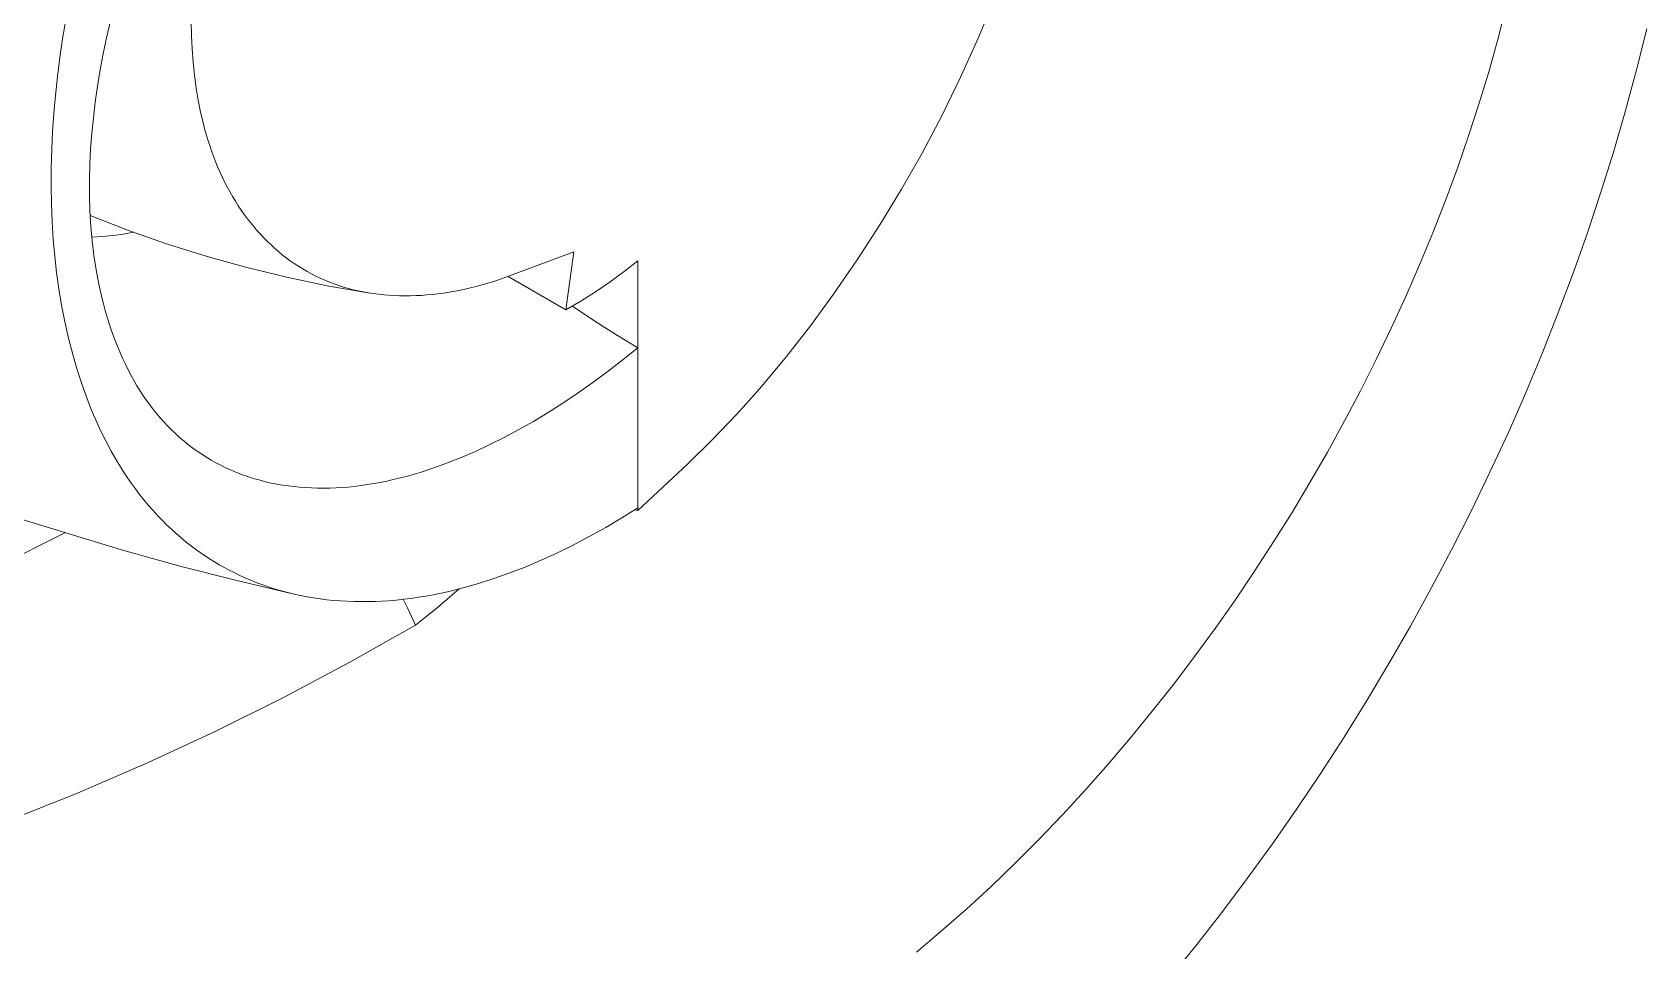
# Model space of a CAD drawing. Header units: millimetres. Extents: x -209 to 4251, y 50 to 3279.
# Drawn here: x 3625.26 to 3668.69, y 995.94 to 1020.63 of the extents above; entities that cross this region are included whole.
import ezdxf

# ---------------------------------------------------------------- set-up
doc = ezdxf.new("R2010")
doc.units = ezdxf.units.MM
doc.layers.add('ZANO_R', color=7, linetype='Continuous', lineweight=0)

msp = doc.modelspace()

# ---------------------------------------------------------------- linework, layer by layer
at = {"layer": 'ZANO_R'}
for p, q in [((3651.151, 1021.552), (3650.712, 1020.487)), ((3626.077, 1020.454), (3626.16, 1020.96)), ((3627.372, 1020.974), (3627.259, 1020.479)), ((3664.691, 1020.47), (3664.918, 1021.343)), ((3629.543, 1020.543), (3629.537, 1020.914)), ((3629.56, 1020.179), (3629.543, 1020.543)), ((3650.712, 1020.487), (3650.239, 1019.435)), ((3668.687, 1020.718), (3668.414, 1019.622)), ((3626.003, 1019.946), (3626.077, 1020.454)), ((3627.259, 1020.479), (3627.17, 1020.048)), ((3629.586, 1019.822), (3629.56, 1020.179)), ((3664.445, 1019.595), (3664.691, 1020.47)), ((3625.938, 1019.437), (3626.003, 1019.946)), ((3627.17, 1020.048), (3627.089, 1019.615)), ((3629.623, 1019.472), (3629.586, 1019.822)), ((3668.414, 1019.622), (3668.118, 1018.525)), ((3625.883, 1018.928), (3625.938, 1019.437)), ((3627.089, 1019.615), (3627.017, 1019.181)), ((3629.669, 1019.129), (3629.623, 1019.472)), ((3650.239, 1019.435), (3649.734, 1018.399)), ((3664.18, 1018.719), (3664.445, 1019.595)), ((3625.841, 1018.444), (3625.883, 1018.928)), ((3627.017, 1019.181), (3626.955, 1018.745)), ((3629.725, 1018.798), (3629.669, 1019.129)), ((3629.79, 1018.476), (3629.725, 1018.798)), ((3625.807, 1017.96), (3625.841, 1018.444)), ((3626.904, 1018.33), (3626.863, 1017.914)), ((3626.955, 1018.745), (3626.904, 1018.33)), ((3629.864, 1018.162), (3629.79, 1018.476)), ((3649.734, 1018.399), (3649.196, 1017.38)), ((3663.896, 1017.845), (3664.18, 1018.719)), ((3668.118, 1018.525), (3667.798, 1017.428)), ((3625.784, 1017.475), (3625.807, 1017.96)), ((3626.863, 1017.914), (3626.831, 1017.497)), ((3629.905, 1018.008), (3629.864, 1018.162)), ((3629.948, 1017.856), (3629.905, 1018.008)), ((3625.77, 1016.989), (3625.784, 1017.475)), ((3626.831, 1017.497), (3626.81, 1017.079)), ((3629.994, 1017.706), (3629.948, 1017.856)), ((3630.042, 1017.559), (3629.994, 1017.706)), ((3630.092, 1017.414), (3630.042, 1017.559)), ((3663.594, 1016.973), (3663.896, 1017.845)), ((3626.81, 1017.079), (3626.799, 1016.661)), ((3630.145, 1017.271), (3630.092, 1017.414)), ((3630.2, 1017.13), (3630.145, 1017.271)), ((3630.257, 1016.992), (3630.2, 1017.13)), ((3649.196, 1017.38), (3648.643, 1016.406)), ((3667.798, 1017.428), (3667.457, 1016.332)), ((3625.768, 1016.504), (3625.77, 1016.989)), ((3626.799, 1016.661), (3626.8, 1016.243)), ((3630.317, 1016.856), (3630.257, 1016.992)), ((3630.379, 1016.722), (3630.317, 1016.856)), ((3630.444, 1016.589), (3630.379, 1016.722)), ((3630.511, 1016.459), (3630.444, 1016.589)), ((3663.273, 1016.103), (3663.594, 1016.973)), ((3625.776, 1016.019), (3625.768, 1016.504)), ((3626.8, 1016.243), (3626.813, 1015.825)), ((3630.581, 1016.332), (3630.511, 1016.459)), ((3630.653, 1016.206), (3630.581, 1016.332)), ((3630.727, 1016.084), (3630.653, 1016.206)), ((3648.643, 1016.406), (3648.062, 1015.447)), ((3667.457, 1016.332), (3667.093, 1015.239)), ((3625.796, 1015.534), (3625.776, 1016.019)), ((3626.813, 1015.825), (3626.838, 1015.408)), ((3630.803, 1015.964), (3630.727, 1016.084)), ((3630.882, 1015.846), (3630.803, 1015.964)), ((3630.963, 1015.732), (3630.882, 1015.846)), ((3631.045, 1015.62), (3630.963, 1015.732)), ((3662.934, 1015.238), (3663.273, 1016.103)), ((3625.827, 1015.05), (3625.796, 1015.534)), ((3627.854, 1015.299), (3626.819, 1015.699)), ((3626.838, 1015.408), (3626.873, 1015.017)), ((3628.902, 1014.932), (3627.854, 1015.299)), ((3631.13, 1015.51), (3631.045, 1015.62)), ((3631.217, 1015.403), (3631.13, 1015.51)), ((3631.306, 1015.299), (3631.217, 1015.403)), ((3631.398, 1015.198), (3631.306, 1015.299)), ((3648.062, 1015.447), (3647.452, 1014.507)), ((3625.867, 1014.608), (3625.827, 1015.05)), ((3626.862, 1015.117), (3627.145, 1015.137)), ((3626.873, 1015.017), (3626.92, 1014.628)), ((3627.145, 1015.137), (3627.426, 1015.166)), ((3627.426, 1015.166), (3627.707, 1015.204)), ((3627.707, 1015.204), (3627.985, 1015.252)), ((3629.962, 1014.6), (3628.902, 1014.932)), ((3631.491, 1015.1), (3631.398, 1015.198)), ((3631.586, 1015.004), (3631.491, 1015.1)), ((3631.683, 1014.911), (3631.586, 1015.004)), ((3631.781, 1014.821), (3631.683, 1014.911)), ((3662.579, 1014.378), (3662.934, 1015.238)), ((3667.093, 1015.239), (3666.707, 1014.15)), ((3625.917, 1014.166), (3625.867, 1014.608)), ((3626.92, 1014.628), (3626.979, 1014.24)), ((3631.032, 1014.303), (3629.962, 1014.6)), ((3631.881, 1014.734), (3631.781, 1014.821)), ((3631.985, 1014.649), (3631.881, 1014.734)), ((3632.09, 1014.567), (3631.985, 1014.649)), ((3632.198, 1014.488), (3632.09, 1014.567)), ((3632.308, 1014.412), (3632.198, 1014.488)), ((3632.42, 1014.338), (3632.308, 1014.412)), ((3639.827, 1014.729), (3638.173, 1014.103)), ((3639.612, 1013.163), (3639.827, 1014.729)), ((3641.551, 1014.483), (3641.181, 1014.194)), ((3641.551, 1012.149), (3641.551, 1014.483)), ((3647.452, 1014.507), (3646.815, 1013.585)), ((3625.978, 1013.727), (3625.917, 1014.166)), ((3626.979, 1014.24), (3627.052, 1013.855)), ((3632.111, 1014.041), (3631.032, 1014.303)), ((3633.197, 1013.815), (3632.111, 1014.041)), ((3632.535, 1014.268), (3632.42, 1014.338)), ((3632.651, 1014.2), (3632.535, 1014.268)), ((3632.768, 1014.136), (3632.651, 1014.2)), ((3632.888, 1014.075), (3632.768, 1014.136)), ((3633.009, 1014.018), (3632.888, 1014.075)), ((3633.131, 1013.963), (3633.009, 1014.018)), ((3637.859, 1013.99), (3637.702, 1013.938)), ((3638.173, 1014.103), (3637.859, 1013.99)), ((3639.612, 1013.163), (3638.058, 1014.06)), ((3641.181, 1014.194), (3640.802, 1013.917)), ((3662.206, 1013.522), (3662.579, 1014.378)), ((3666.707, 1014.15), (3666.3, 1013.066)), ((3626.051, 1013.288), (3625.978, 1013.727)), ((3627.052, 1013.855), (3627.131, 1013.5)), ((3633.254, 1013.912), (3633.131, 1013.963)), ((3634.291, 1013.625), (3633.197, 1013.815)), ((3633.379, 1013.865), (3633.254, 1013.912)), ((3633.504, 1013.821), (3633.379, 1013.865)), ((3633.633, 1013.78), (3633.504, 1013.821)), ((3633.763, 1013.742), (3633.633, 1013.78)), ((3633.894, 1013.708), (3633.763, 1013.742)), ((3634.027, 1013.677), (3633.894, 1013.708)), ((3634.162, 1013.649), (3634.027, 1013.677)), ((3634.298, 1013.624), (3634.162, 1013.649)), ((3634.436, 1013.603), (3634.298, 1013.624)), ((3634.574, 1013.584), (3634.436, 1013.603)), ((3634.715, 1013.569), (3634.574, 1013.584)), ((3634.856, 1013.558), (3634.715, 1013.569)), ((3634.998, 1013.549), (3634.856, 1013.558)), ((3635.142, 1013.544), (3634.998, 1013.549)), ((3635.287, 1013.542), (3635.142, 1013.544)), ((3635.433, 1013.543), (3635.287, 1013.542)), ((3635.58, 1013.548), (3635.433, 1013.543)), ((3635.729, 1013.555), (3635.58, 1013.548)), ((3635.876, 1013.566), (3635.729, 1013.555)), ((3636.024, 1013.58), (3635.876, 1013.566)), ((3636.173, 1013.597), (3636.024, 1013.58)), ((3636.322, 1013.617), (3636.173, 1013.597)), ((3636.473, 1013.64), (3636.322, 1013.617)), ((3636.624, 1013.666), (3636.473, 1013.64)), ((3636.776, 1013.695), (3636.624, 1013.666)), ((3636.929, 1013.728), (3636.776, 1013.695)), ((3637.082, 1013.764), (3636.929, 1013.728)), ((3637.237, 1013.802), (3637.082, 1013.764)), ((3637.391, 1013.845), (3637.237, 1013.802)), ((3637.547, 1013.89), (3637.391, 1013.845)), ((3637.702, 1013.938), (3637.547, 1013.89)), ((3640.413, 1013.653), (3640.017, 1013.401)), ((3640.802, 1013.917), (3640.413, 1013.653)), ((3646.815, 1013.585), (3646.191, 1012.735)), ((3626.137, 1012.844), (3626.051, 1013.288)), ((3627.131, 1013.5), (3627.176, 1013.324)), ((3627.176, 1013.324), (3627.223, 1013.149)), ((3627.223, 1013.149), (3627.274, 1012.974)), ((3640.017, 1013.401), (3639.612, 1013.163)), ((3639.788, 1013.264), (3640.366, 1012.877)), ((3661.816, 1012.673), (3662.206, 1013.522)), ((3626.237, 1012.401), (3626.137, 1012.844)), ((3627.274, 1012.974), (3627.328, 1012.801)), ((3627.328, 1012.801), (3627.385, 1012.629)), ((3640.366, 1012.877), (3640.954, 1012.505)), ((3646.191, 1012.735), (3645.548, 1011.911)), ((3661.41, 1011.829), (3661.816, 1012.673)), ((3666.3, 1013.066), (3665.872, 1011.989)), ((3626.35, 1011.963), (3626.237, 1012.401)), ((3627.385, 1012.629), (3627.446, 1012.457)), ((3627.446, 1012.457), (3627.505, 1012.3)), ((3627.505, 1012.3), (3627.568, 1012.144)), ((3640.954, 1012.505), (3641.551, 1012.149)), ((3626.477, 1011.528), (3626.35, 1011.963)), ((3627.568, 1012.144), (3627.634, 1011.989)), ((3627.634, 1011.989), (3627.702, 1011.835)), ((3627.702, 1011.835), (3627.775, 1011.684)), ((3640.75, 1011.518), (3641.154, 1011.829)), ((3641.154, 1011.829), (3641.551, 1012.149)), ((3641.551, 1007.849), (3641.551, 1012.149)), ((3645.548, 1011.911), (3644.885, 1011.116)), ((3660.988, 1010.993), (3661.41, 1011.829)), ((3665.872, 1011.989), (3665.424, 1010.918)), ((3626.608, 1011.127), (3626.477, 1011.528)), ((3627.775, 1011.684), (3627.85, 1011.533)), ((3627.85, 1011.533), (3627.929, 1011.385)), ((3627.929, 1011.385), (3628.012, 1011.238)), ((3640.339, 1011.215), (3640.75, 1011.518)), ((3626.752, 1010.731), (3626.608, 1011.127)), ((3628.012, 1011.238), (3628.078, 1011.125)), ((3628.078, 1011.125), (3628.147, 1011.013)), ((3628.147, 1011.013), (3628.219, 1010.903)), ((3639.922, 1010.921), (3640.339, 1011.215)), ((3644.885, 1011.116), (3644.547, 1010.732)), ((3660.55, 1010.163), (3660.988, 1010.993)), ((3626.829, 1010.535), (3626.752, 1010.731)), ((3626.91, 1010.341), (3626.829, 1010.535)), ((3628.219, 1010.903), (3628.292, 1010.794)), ((3628.292, 1010.794), (3628.368, 1010.687)), ((3628.368, 1010.687), (3628.446, 1010.581)), ((3628.446, 1010.581), (3628.526, 1010.478)), ((3639.139, 1010.41), (3639.534, 1010.661)), ((3639.534, 1010.661), (3639.922, 1010.921)), ((3644.547, 1010.732), (3644.205, 1010.357)), ((3665.424, 1010.918), (3664.956, 1009.854)), ((3626.994, 1010.148), (3626.91, 1010.341)), ((3627.083, 1009.957), (3626.994, 1010.148)), ((3628.526, 1010.478), (3628.608, 1010.375)), ((3628.608, 1010.375), (3628.705, 1010.261)), ((3628.705, 1010.261), (3628.805, 1010.149)), ((3628.805, 1010.149), (3628.908, 1010.04)), ((3638.332, 1009.937), (3638.739, 1010.168)), ((3638.739, 1010.168), (3639.139, 1010.41)), ((3644.205, 1010.357), (3643.554, 1009.68)), ((3660.097, 1009.341), (3660.55, 1010.163)), ((3627.227, 1009.662), (3627.083, 1009.957)), ((3627.381, 1009.372), (3627.227, 1009.662)), ((3628.908, 1010.04), (3629.014, 1009.934)), ((3629.014, 1009.934), (3629.123, 1009.831)), ((3629.123, 1009.831), (3629.234, 1009.73)), ((3629.234, 1009.73), (3629.348, 1009.633)), ((3629.348, 1009.633), (3629.465, 1009.539)), ((3637.573, 1009.544), (3637.955, 1009.735)), ((3637.955, 1009.735), (3638.332, 1009.937)), ((3643.554, 1009.68), (3642.893, 1009.03)), ((3664.956, 1009.854), (3664.469, 1008.799)), ((3627.545, 1009.088), (3627.381, 1009.372)), ((3629.465, 1009.539), (3629.582, 1009.45)), ((3629.582, 1009.45), (3629.701, 1009.365)), ((3629.701, 1009.365), (3629.823, 1009.283)), ((3629.823, 1009.283), (3629.947, 1009.204)), ((3629.947, 1009.204), (3630.073, 1009.129)), ((3636.794, 1009.194), (3637.186, 1009.363)), ((3637.186, 1009.363), (3637.573, 1009.544)), ((3659.629, 1008.528), (3660.097, 1009.341)), ((3627.63, 1008.948), (3627.545, 1009.088)), ((3627.718, 1008.81), (3627.63, 1008.948)), ((3627.821, 1008.655), (3627.718, 1008.81)), ((3630.073, 1009.129), (3630.201, 1009.057)), ((3630.201, 1009.057), (3630.331, 1008.989)), ((3630.331, 1008.989), (3630.463, 1008.924)), ((3630.463, 1008.924), (3630.575, 1008.873)), ((3630.575, 1008.873), (3630.688, 1008.824)), ((3630.688, 1008.824), (3630.803, 1008.778)), ((3630.803, 1008.778), (3630.918, 1008.734)), ((3635.506, 1008.741), (3635.693, 1008.797)), ((3635.693, 1008.797), (3636.064, 1008.917)), ((3636.064, 1008.917), (3636.431, 1009.05)), ((3636.431, 1009.05), (3636.794, 1009.194)), ((3642.893, 1009.03), (3641.551, 1007.772)), ((3664.469, 1008.799), (3663.962, 1007.752)), ((3627.926, 1008.503), (3627.821, 1008.655)), ((3628.035, 1008.353), (3627.926, 1008.503)), ((3628.147, 1008.206), (3628.035, 1008.353)), ((3630.918, 1008.734), (3631.035, 1008.693)), ((3631.035, 1008.693), (3631.152, 1008.654)), ((3631.152, 1008.654), (3631.271, 1008.618)), ((3631.271, 1008.618), (3631.389, 1008.585)), ((3631.389, 1008.585), (3631.539, 1008.547)), ((3631.539, 1008.547), (3631.689, 1008.512)), ((3631.689, 1008.512), (3631.84, 1008.482)), ((3631.84, 1008.482), (3631.992, 1008.456)), ((3631.992, 1008.456), (3632.144, 1008.433)), ((3632.144, 1008.433), (3632.297, 1008.414)), ((3632.297, 1008.414), (3632.45, 1008.399)), ((3632.45, 1008.399), (3632.604, 1008.387)), ((3632.604, 1008.387), (3632.768, 1008.378)), ((3632.768, 1008.378), (3632.933, 1008.373)), ((3632.933, 1008.373), (3633.097, 1008.372)), ((3633.097, 1008.372), (3633.261, 1008.375)), ((3633.261, 1008.375), (3633.426, 1008.381)), ((3633.426, 1008.381), (3633.59, 1008.391)), ((3633.59, 1008.391), (3633.754, 1008.404)), ((3633.754, 1008.404), (3633.917, 1008.421)), ((3633.917, 1008.421), (3634.095, 1008.442)), ((3634.095, 1008.442), (3634.271, 1008.468)), ((3634.271, 1008.468), (3634.447, 1008.496)), ((3634.447, 1008.496), (3634.623, 1008.528)), ((3634.623, 1008.528), (3634.798, 1008.564)), ((3634.798, 1008.564), (3634.972, 1008.603)), ((3634.972, 1008.603), (3635.318, 1008.689)), ((3635.318, 1008.689), (3635.506, 1008.741)), ((3659.146, 1007.723), (3659.629, 1008.528)), ((3627.659, 1006.717), (3623.018, 1008.131)), ((3628.263, 1008.061), (3628.147, 1008.206)), ((3628.381, 1007.919), (3628.263, 1008.061)), ((3628.503, 1007.779), (3628.381, 1007.919)), ((3628.628, 1007.643), (3628.503, 1007.779)), ((3628.751, 1007.515), (3628.628, 1007.643)), ((3628.876, 1007.391), (3628.751, 1007.515)), ((3641.121, 1007.579), (3640.685, 1007.32)), ((3641.551, 1007.849), (3641.121, 1007.579)), ((3641.551, 1007.772), (3641.464, 1007.793)), ((3641.551, 1007.772), (3641.551, 1007.849)), ((3658.649, 1006.927), (3659.146, 1007.723)), ((3663.962, 1007.752), (3663.437, 1006.714)), ((3624.34, 1006.275), (3626.133, 1007.169)), ((3629.004, 1007.269), (3628.876, 1007.391)), ((3629.135, 1007.151), (3629.004, 1007.269)), ((3629.269, 1007.035), (3629.135, 1007.151)), ((3629.405, 1006.923), (3629.269, 1007.035)), ((3640.243, 1007.072), (3639.793, 1006.836)), ((3640.685, 1007.32), (3640.243, 1007.072)), ((3629.27, 1006.272), (3627.659, 1006.717)), ((3629.544, 1006.814), (3629.405, 1006.923)), ((3629.686, 1006.709), (3629.544, 1006.814)), ((3629.804, 1006.626), (3629.686, 1006.709)), ((3629.923, 1006.545), (3629.804, 1006.626)), ((3639.374, 1006.63), (3638.949, 1006.436)), ((3639.793, 1006.836), (3639.374, 1006.63)), ((3658.138, 1006.141), (3658.649, 1006.927)), ((3663.437, 1006.714), (3662.893, 1005.685)), ((3630.724, 1005.898), (3629.27, 1006.272)), ((3630.044, 1006.466), (3629.923, 1006.545)), ((3630.166, 1006.39), (3630.044, 1006.466)), ((3630.29, 1006.317), (3630.166, 1006.39)), ((3630.415, 1006.246), (3630.29, 1006.317)), ((3630.542, 1006.177), (3630.415, 1006.246)), ((3630.67, 1006.111), (3630.542, 1006.177)), ((3638.519, 1006.254), (3638.083, 1006.085)), ((3638.949, 1006.436), (3638.519, 1006.254)), ((3630.826, 1006.036), (3630.67, 1006.111)), ((3632.186, 1005.552), (3630.724, 1005.898)), ((3630.983, 1005.964), (3630.826, 1006.036)), ((3631.142, 1005.896), (3630.983, 1005.964)), ((3631.303, 1005.831), (3631.142, 1005.896)), ((3631.466, 1005.771), (3631.303, 1005.831)), ((3631.629, 1005.715), (3631.466, 1005.771)), ((3637.266, 1005.81), (3636.851, 1005.693)), ((3637.677, 1005.941), (3637.266, 1005.81)), ((3638.083, 1006.085), (3637.677, 1005.941)), ((3657.614, 1005.366), (3658.138, 1006.141)), ((3631.794, 1005.662), (3631.629, 1005.715)), ((3631.961, 1005.613), (3631.794, 1005.662)), ((3632.132, 1005.567), (3631.961, 1005.613)), ((3632.305, 1005.526), (3632.132, 1005.567)), ((3632.479, 1005.488), (3632.305, 1005.526)), ((3632.654, 1005.454), (3632.479, 1005.488)), ((3632.83, 1005.424), (3632.654, 1005.454)), ((3633.006, 1005.398), (3632.83, 1005.424)), ((3633.182, 1005.376), (3633.006, 1005.398)), ((3633.359, 1005.358), (3633.182, 1005.376)), ((3633.546, 1005.343), (3633.359, 1005.358)), ((3633.733, 1005.332), (3633.546, 1005.343)), ((3633.92, 1005.325), (3633.733, 1005.332)), ((3634.107, 1005.323), (3633.92, 1005.325)), ((3634.294, 1005.324), (3634.107, 1005.323)), ((3634.481, 1005.328), (3634.294, 1005.324)), ((3634.668, 1005.337), (3634.481, 1005.328)), ((3634.854, 1005.349), (3634.668, 1005.337)), ((3635.053, 1005.366), (3634.854, 1005.349)), ((3635.252, 1005.387), (3635.053, 1005.366)), ((3635.241, 1005.386), (3635.356, 1005.157)), ((3635.45, 1005.412), (3635.252, 1005.387)), ((3635.648, 1005.44), (3635.45, 1005.412)), ((3635.845, 1005.473), (3635.648, 1005.44)), ((3636.042, 1005.508), (3635.845, 1005.473)), ((3636.433, 1005.59), (3636.042, 1005.508)), ((3636.74, 1005.664), (3636.159, 1005.17)), ((3636.643, 1005.64), (3636.433, 1005.59)), ((3636.851, 1005.693), (3636.643, 1005.64)), ((3657.076, 1004.601), (3657.614, 1005.366)), ((3662.893, 1005.685), (3662.332, 1004.668)), ((3635.356, 1005.157), (3635.464, 1004.925)), ((3635.464, 1004.925), (3635.566, 1004.69)), ((3636.159, 1005.17), (3635.566, 1004.69)), ((3635.566, 1004.69), (3633.804, 1003.693)), ((3656.526, 1003.847), (3657.076, 1004.601)), ((3662.332, 1004.668), (3661.754, 1003.661)), ((3633.804, 1003.693), (3632.015, 1002.743)), ((3655.963, 1003.105), (3656.526, 1003.847)), ((3661.754, 1003.661), (3661.158, 1002.666)), ((3632.015, 1002.743), (3630.201, 1001.841)), ((3655.388, 1002.376), (3655.963, 1003.105)), ((3654.801, 1001.659), (3655.388, 1002.376)), ((3661.158, 1002.666), (3660.547, 1001.683)), ((3630.201, 1001.841), (3628.364, 1000.989)), ((3654.202, 1000.956), (3654.801, 1001.659)), ((3660.547, 1001.683), (3659.919, 1000.712)), ((3628.364, 1000.989), (3626.437, 1000.158)), ((3653.593, 1000.267), (3654.202, 1000.956)), ((3659.919, 1000.712), (3659.276, 999.756)), ((3626.437, 1000.158), (3624.466, 999.377)), ((3652.972, 999.593), (3653.593, 1000.267)), ((3659.276, 999.756), (3658.617, 998.813)), ((3652.342, 998.935), (3652.972, 999.593)), ((3651.701, 998.293), (3652.342, 998.935)), ((3658.617, 998.813), (3657.944, 997.885)), ((3651.051, 997.668), (3651.701, 998.293)), ((3650.391, 997.061), (3651.051, 997.668)), ((3657.944, 997.885), (3657.257, 996.972)), ((3649.722, 996.472), (3650.391, 997.061)), ((3657.257, 996.972), (3656.556, 996.076)), ((3649.045, 995.902), (3649.722, 996.472)), ((3656.556, 996.076), (3655.842, 995.196))]:
    msp.add_line(p, q, dxfattribs=at)

doc.saveas('drawing.dxf')
